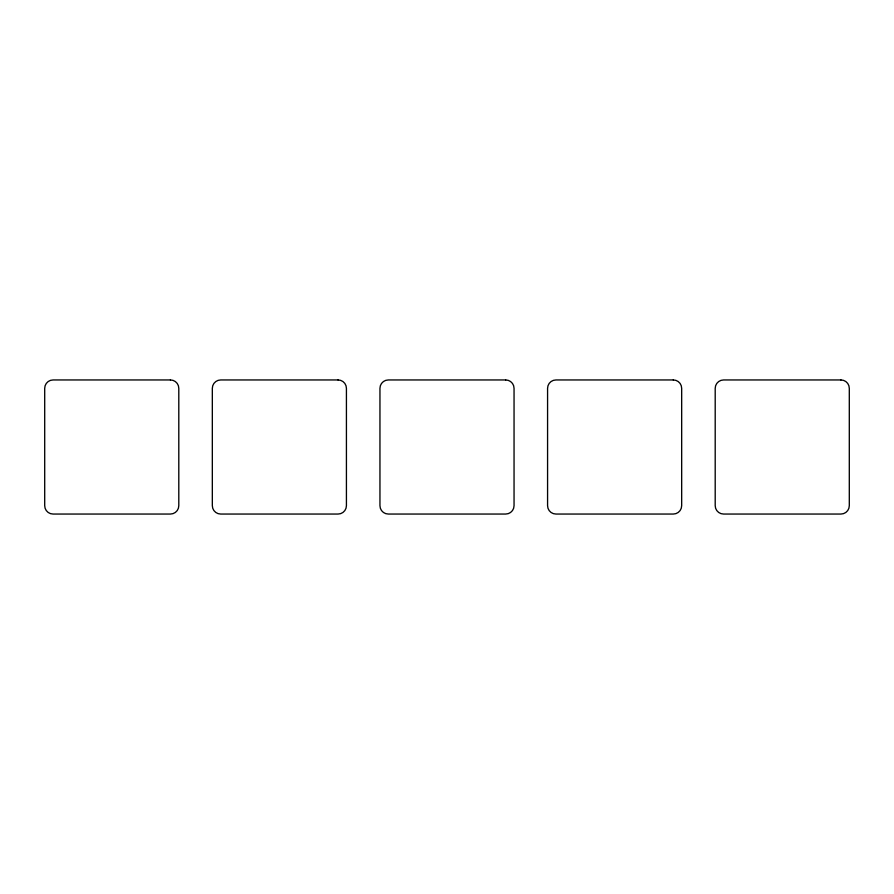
<?xml version="1.0" encoding="UTF-8"?>
<svg xmlns="http://www.w3.org/2000/svg" width="894" height="894" viewBox="0 0 894 894"><rect width="100%" height="100%" fill="white"/><g stroke="black" fill="none" stroke-linecap="round" stroke-linejoin="round"><path stroke-width="1.34" d="M170.419 379.95L53.081 379.95A8.381 8.381 0 0 0 44.7 388.331L44.7 505.669A8.381 8.381 0 0 0 53.081 514.05L170.419 514.05A8.381 8.381 0 0 0 178.8 505.669L178.8 388.331A8.381 8.381 0 0 0 170.419 379.95M338.044 379.95L220.706 379.95A8.381 8.381 0 0 0 212.325 388.331L212.325 505.669A8.381 8.381 0 0 0 220.706 514.05L338.044 514.05A8.381 8.381 0 0 0 346.425 505.669L346.425 388.331A8.381 8.381 0 0 0 338.044 379.95M505.669 379.95L388.331 379.95A8.381 8.381 0 0 0 379.95 388.331L379.95 505.669A8.381 8.381 0 0 0 388.331 514.05L505.669 514.05A8.381 8.381 0 0 0 514.05 505.669L514.05 388.331A8.381 8.381 0 0 0 505.669 379.95M673.294 379.95L555.956 379.95A8.381 8.381 0 0 0 547.575 388.331L547.575 505.669A8.381 8.381 0 0 0 555.956 514.05L673.294 514.05A8.381 8.381 0 0 0 681.675 505.669L681.675 388.331A8.381 8.381 0 0 0 673.294 379.95M840.919 379.95L723.581 379.95A8.381 8.381 0 0 0 715.2 388.331L715.2 505.669A8.381 8.381 0 0 0 723.581 514.05L840.919 514.05A8.381 8.381 0 0 0 849.3 505.669L849.3 388.331A8.381 8.381 0 0 0 840.919 379.95"/></g></svg>
